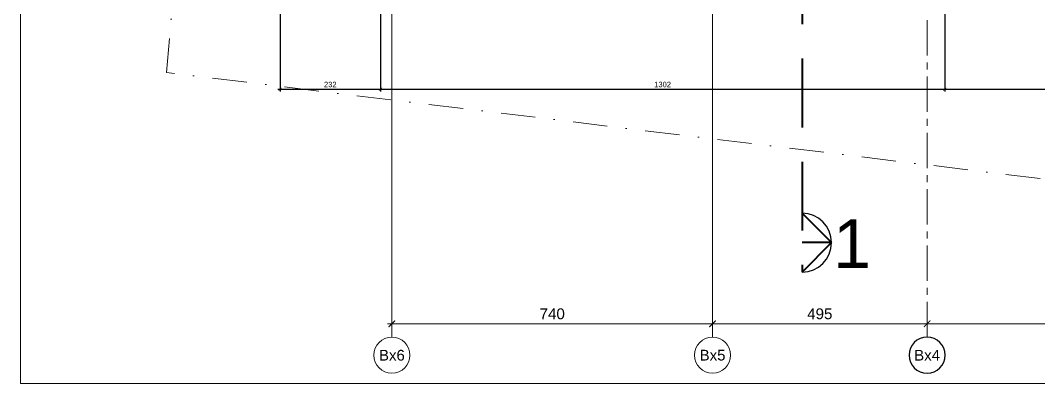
# Model space of a CAD drawing. Header units: centimetres. Extents: x 86156 to 91557, y -55119 to -48172.
# Drawn here: x 86156 to 88506, y -55119 to -54281 of the extents above; entities that cross this region are included whole.
import ezdxf
from ezdxf.enums import TextEntityAlignment as Align

# ---------------------------------------------------------------- set-up
doc = ezdxf.new("R2010")
doc.units = ezdxf.units.CM
doc.header["$LTSCALE"] = 50
doc.header["$MEASUREMENT"] = 0
for name, pattern in [('23486-A01$0${ Chain Double-Dash }', [0]), ('AXES', [2, 1.25, -0.25, 0.25, -0.25]), ('CACHE', [0.375, 0.25, -0.125]), ('DASHED2', [9.525, 6.35, -3.175]), ('Dot & Dashed', [335.138881, 158.75, -88.194444, 0, -88.194437])]:
    doc.linetypes.add(name, pattern=pattern)
doc.layers.get('0').update_dxf_attribs({"color": 8})
doc.layers.add('AXES', color=10, linetype='AXES')
doc.layers.add('COTE 50ème', color=1, linetype='Continuous')
doc.layers.add('BETON CACHE', color=4, linetype='CACHE', lineweight=5)
doc.layers.add('MACONNERIE COUPE', color=7, linetype='Continuous', lineweight=30)
doc.layers.add('FMULT', color=150, linetype='Continuous', plot=False)
doc.layers.add('HORS GEL', color=7, linetype='CACHE', lineweight=15, true_color=0x00661a)
doc.layers.add('HORS GEL COTE', color=7, linetype='Continuous', lineweight=13, true_color=0x00661a)
doc.styles.add('3.ABEA 1-50', font='arial.ttf', dxfattribs={"height": 12.5})
doc.styles.add('FN_TEXT_1.50', font='arial.ttf', dxfattribs={"height": 10})
doc.styles.add('RS_TEXT_1.50', font='arial.ttf', dxfattribs={"height": 12.5})
doc.styles.add('RS_TXT_100', font='arial.ttf', dxfattribs={"height": 25})
doc.styles.add('RS_TXT_50', font='arial.ttf', dxfattribs={"height": 12.5})
doc.dimstyles.new('RS_100CM_LINEAIRE', dxfattribs={"dimscale": 10, "dimtxt": 25, "dimasz": 1.5, "dimexe": 1, "dimexo": 2.5, "dimgap": 1, "dimtad": 1, "dimdec": 1, "dimrnd": 0.5, "dimdsep": 46, "dimtxsty": 'RS_TXT_100', "dimblk1": 'ARCHTICK', "dimblk2": 'ARCHTICK', "dimsah": 1, "dimcen": 2.5, "dimdle": 1, "dimclrt": 4, "dimadec": 0, "dimazin": 2, "dimtfac": 1, "dimtdec": 1, "dimtix": 1, "dimtmove": 2, "dimatfit": 3, "dimfxl": 1, "dimtolj": 1, "dimtzin": 0, "dimarcsym": 0})
doc.dimstyles.new('RS_50CM_LINEAIRE', dxfattribs={"dimscale": 5, "dimtxt": 12.5, "dimasz": 1.5, "dimexe": 1, "dimexo": 2.5, "dimgap": 1, "dimtad": 1, "dimdec": 1, "dimrnd": 0.5, "dimdsep": 46, "dimtxsty": 'RS_TXT_50', "dimblk1": 'ARCHTICK', "dimblk2": 'ARCHTICK', "dimsah": 1, "dimcen": 2.5, "dimdle": 1, "dimclrt": 4, "dimadec": 0, "dimazin": 2, "dimtfac": 1, "dimtdec": 1, "dimtix": 1, "dimtmove": 2, "dimatfit": 3, "dimfxl": 1, "dimtolj": 1, "dimtzin": 0, "dimarcsym": 0})

# ---------------------------------------------------------------- blocks, each defined once
blk = doc.blocks.new('AXES_FN')
at = {"color": 0, "linetype": 'Continuous'}
blk.add_circle((0, 15), 22.2, dxfattribs=at)
at = {"color": 0, "style": 'FN_TEXT_1.50'}
blk.add_attdef('AXES', text='', height=12.5, dxfattribs=at).set_placement((-48.9, 20.6), align=Align.MIDDLE_CENTER)
blk = doc.blocks.new('_ArchTick')
at = {"color": 0, "linetype": 'ByBlock', "const_width": 0.15}
blk.add_lwpolyline([(-0.5, -0.5), (0.5, 0.5)], dxfattribs=at)
blk = doc.blocks.new('*D211')
at = {"layer": 'AXES', "color": 0, "linetype": 'Continuous', "lineweight": -2, "ltscale": 0.5, "transparency": 16777216}
for p, q in [((72133.4, -46019.7), (72133.4, -46003.7)), ((72903.4, -46019.7), (72903.4, -46003.7)), ((72123.4, -46013.7), (72913.4, -46013.7))]:
    blk.add_line(p, q, dxfattribs=at)
at = {"layer": 'Defpoints', "color": 0, "linetype": 'Continuous', "ltscale": 0.5, "transparency": 16777216}
for p in [(72903.4, -46013.7), (72133.4, -46044.7), (72903.4, -46044.7)]:
    blk.add_point(p, dxfattribs=at)
at = {"layer": 'AXES', "color": 0, "linetype": 'Continuous', "lineweight": -2, "ltscale": 0.5, "transparency": 16777216, "xscale": 15, "yscale": 15, "zscale": 15, "rotation": 180}
blk.add_blockref('_ArchTick', (72133.4, -46013.7), dxfattribs=at)
at = {"layer": 'AXES', "color": 0, "linetype": 'Continuous', "lineweight": -2, "ltscale": 0.5, "transparency": 16777216, "xscale": 15, "yscale": 15, "zscale": 15}
blk.add_blockref('_ArchTick', (72903.4, -46013.7), dxfattribs=at)
at = {"layer": 'AXES', "color": 4, "linetype": 'Continuous', "lineweight": 5, "ltscale": 0.5, "transparency": 16777216, "insert": (72518.4, -45990.9), "char_height": 25, "attachment_point": 5, "style": 'RS_TXT_100'}
blk.add_mtext('\\A1;770', dxfattribs=at)
blk = doc.blocks.new('*D217')
at = {"layer": 'Defpoints', "color": 0, "linetype": 'ByBlock', "transparency": 16777216}
for p in [(71638.4, -46013.7), (71638.4, -46044.7), (72133.4, -46044.7)]:
    blk.add_point(p, dxfattribs=at)
at = {"layer": 'HORS GEL', "color": 0, "linetype": 'ByBlock', "lineweight": -2, "transparency": 16777216}
for p, q in [((71638.4, -46019.7), (71638.4, -46003.7)), ((72133.4, -46019.7), (72133.4, -46003.7)), ((72143.4, -46013.7), (71628.4, -46013.7))]:
    blk.add_line(p, q, dxfattribs=at)
at = {"layer": 'HORS GEL', "color": 0, "linetype": 'ByBlock', "lineweight": -2, "transparency": 16777216, "xscale": 15, "yscale": 15, "zscale": 15, "rotation": 180}
blk.add_blockref('_ArchTick', (71638.4, -46013.7), dxfattribs=at)
at = {"layer": 'HORS GEL', "color": 0, "linetype": 'ByBlock', "lineweight": -2, "transparency": 16777216, "xscale": 15, "yscale": 15, "zscale": 15}
blk.add_blockref('_ArchTick', (72133.4, -46013.7), dxfattribs=at)
at = {"layer": 'HORS GEL', "color": 4, "linetype": 'ByBlock', "transparency": 16777216, "insert": (71885.9, -45990.9), "char_height": 25, "attachment_point": 5, "style": 'RS_TXT_100'}
blk.add_mtext('\\A1;495', dxfattribs=at)
blk = doc.blocks.new('*D218')
at = {"layer": 'Defpoints', "color": 0, "linetype": 'ByBlock', "transparency": 16777216}
for p in [(70898.4, -46013.7), (70898.4, -46044.7), (71638.4, -46044.7)]:
    blk.add_point(p, dxfattribs=at)
at = {"layer": 'HORS GEL', "color": 0, "linetype": 'ByBlock', "lineweight": -2, "transparency": 16777216}
for p, q in [((70898.4, -46019.7), (70898.4, -46003.7)), ((71638.4, -46019.7), (71638.4, -46003.7)), ((71648.4, -46013.7), (70888.4, -46013.7))]:
    blk.add_line(p, q, dxfattribs=at)
at = {"layer": 'HORS GEL', "color": 0, "linetype": 'ByBlock', "lineweight": -2, "transparency": 16777216, "xscale": 15, "yscale": 15, "zscale": 15, "rotation": 180}
blk.add_blockref('_ArchTick', (70898.4, -46013.7), dxfattribs=at)
at = {"layer": 'HORS GEL', "color": 0, "linetype": 'ByBlock', "lineweight": -2, "transparency": 16777216, "xscale": 15, "yscale": 15, "zscale": 15}
blk.add_blockref('_ArchTick', (71638.4, -46013.7), dxfattribs=at)
at = {"layer": 'HORS GEL', "color": 4, "linetype": 'ByBlock', "transparency": 16777216, "insert": (71268.4, -45990.9), "char_height": 25, "attachment_point": 5, "style": 'RS_TXT_100'}
blk.add_mtext('\\A1;740', dxfattribs=at)
blk = doc.blocks.new('*D1779')
at = {"layer": 'COTE 50ème', "color": 0, "lineweight": -2, "ltscale": 0.5, "transparency": 16777216}
for p, q in [((88289.4, -54264.3), (88289.4, -54445.7)), ((89513.8, -54404.9), (89513.8, -54445.7)), ((89518.8, -54440.7), (88284.4, -54440.7))]:
    blk.add_line(p, q, dxfattribs=at)
at = {"layer": 'Defpoints', "color": 0, "ltscale": 0.5, "transparency": 16777216}
for p in [(88289.4, -54251.8), (89513.8, -54392.4), (88289.4, -54440.7)]:
    blk.add_point(p, dxfattribs=at)
at = {"layer": 'COTE 50ème', "color": 0, "lineweight": -2, "ltscale": 0.5, "transparency": 16777216, "xscale": 7.5, "yscale": 7.5, "zscale": 7.5, "rotation": 180}
blk.add_blockref('_ArchTick', (88289.4, -54440.7), dxfattribs=at)
at = {"layer": 'COTE 50ème', "color": 0, "lineweight": -2, "ltscale": 0.5, "transparency": 16777216, "xscale": 7.5, "yscale": 7.5, "zscale": 7.5}
blk.add_blockref('_ArchTick', (89513.8, -54440.7), dxfattribs=at)
at = {"layer": 'COTE 50ème', "color": 4, "ltscale": 0.5, "transparency": 16777216, "insert": (88901.6, -54429.4), "char_height": 12.5, "attachment_point": 5, "style": 'RS_TXT_50'}
blk.add_mtext('\\A1;1224.5', dxfattribs=at)
blk = doc.blocks.new('*D1780')
at = {"layer": 'COTE 50ème', "color": 0, "lineweight": -2, "ltscale": 0.5, "transparency": 16777216}
for p, q in [((86987.5, -54132.8), (86987.5, -54445.7)), ((88289.4, -54264.3), (88289.4, -54445.7)), ((88294.4, -54440.7), (86982.5, -54440.7))]:
    blk.add_line(p, q, dxfattribs=at)
at = {"layer": 'Defpoints', "color": 0, "ltscale": 0.5, "transparency": 16777216}
for p in [(86987.5, -54120.3), (88289.4, -54251.8), (86987.5, -54440.7)]:
    blk.add_point(p, dxfattribs=at)
at = {"layer": 'COTE 50ème', "color": 0, "lineweight": -2, "ltscale": 0.5, "transparency": 16777216, "xscale": 7.5, "yscale": 7.5, "zscale": 7.5, "rotation": 180}
blk.add_blockref('_ArchTick', (86987.5, -54440.7), dxfattribs=at)
at = {"layer": 'COTE 50ème', "color": 0, "lineweight": -2, "ltscale": 0.5, "transparency": 16777216, "xscale": 7.5, "yscale": 7.5, "zscale": 7.5}
blk.add_blockref('_ArchTick', (88289.4, -54440.7), dxfattribs=at)
at = {"layer": 'COTE 50ème', "color": 4, "ltscale": 0.5, "transparency": 16777216, "insert": (87638.4, -54429.4), "char_height": 12.5, "attachment_point": 5, "style": 'RS_TXT_50'}
blk.add_mtext('\\A1;1302', dxfattribs=at)
blk = doc.blocks.new('*D1781')
at = {"layer": 'COTE 50ème', "color": 0, "lineweight": -2, "ltscale": 0.5, "transparency": 16777216}
for p, q in [((86755.6, -53909.1), (86755.6, -54445.7)), ((86987.5, -54132.8), (86987.5, -54445.7)), ((86992.5, -54440.7), (86750.6, -54440.7))]:
    blk.add_line(p, q, dxfattribs=at)
at = {"layer": 'Defpoints', "color": 0, "ltscale": 0.5, "transparency": 16777216}
for p in [(86755.6, -53896.6), (86987.5, -54120.3), (86755.6, -54440.7)]:
    blk.add_point(p, dxfattribs=at)
at = {"layer": 'COTE 50ème', "color": 0, "lineweight": -2, "ltscale": 0.5, "transparency": 16777216, "xscale": 7.5, "yscale": 7.5, "zscale": 7.5, "rotation": 180}
blk.add_blockref('_ArchTick', (86755.6, -54440.7), dxfattribs=at)
at = {"layer": 'COTE 50ème', "color": 0, "lineweight": -2, "ltscale": 0.5, "transparency": 16777216, "xscale": 7.5, "yscale": 7.5, "zscale": 7.5}
blk.add_blockref('_ArchTick', (86987.5, -54440.7), dxfattribs=at)
at = {"layer": 'COTE 50ème', "color": 4, "ltscale": 0.5, "transparency": 16777216, "insert": (86871.6, -54429.4), "char_height": 12.5, "attachment_point": 5, "style": 'RS_TXT_50'}
blk.add_mtext('\\A1;232', dxfattribs=at)
blk = doc.blocks.new('A$Ccef6f35f')
at = {"layer": 'AXES', "lineweight": 5, "ltscale": 1.3}
blk.add_line((-30, -4150), (-30, -1058.41), dxfattribs=at)
at = {"layer": 'HORS GEL', "linetype": '23486-A01$0${ Chain Double-Dash }', "ltscale": 1.2}
for p, q in [((-1265, -1195), (-1265, -4150)), ((-525, -1195), (-525, -4150))]:
    blk.add_line(p, q, dxfattribs=at)
at = {"layer": 'AXES', "linetype": 'ByBlock'}
ref = blk.add_blockref('AXES_FN', (-30, -4163.46), dxfattribs=dict(at, xscale=-1.875, yscale=1.875, zscale=1.875, rotation=180))
ref.add_attrib('AXES', 'Bx4', dxfattribs={"layer": '0', "color": 0, "height": 24.75, "style": 'RS_TEXT_1.50'}).set_placement((-30, -4191.58), align=Align.MIDDLE)
at = {"layer": 'HORS GEL'}
ref = blk.add_blockref('AXES_FN', (-1265, -4163.46), dxfattribs=dict(at, xscale=-1.875, yscale=1.875, zscale=1.875, rotation=180))
ref.add_attrib('AXES', 'Bx6', dxfattribs={"layer": '0', "color": 0, "height": 24.75, "style": 'RS_TEXT_1.50'}).set_placement((-1265, -4191.58), align=Align.MIDDLE)
ref = blk.add_blockref('AXES_FN', (-525, -4163.46), dxfattribs=dict(at, xscale=-1.875, yscale=1.875, zscale=1.875, rotation=180))
ref.add_attrib('AXES', 'Bx5', dxfattribs={"layer": '0', "color": 0, "height": 24.75, "style": 'RS_TEXT_1.50'}).set_placement((-525, -4191.58), align=Align.MIDDLE)
at = {"layer": 'AXES', "linetype": 'Continuous', "lineweight": 5, "ltscale": 0.5}
dim = blk.add_linear_dim(base=(740, -4118.93), p1=(-30, -4150), p2=(740, -4150), dimstyle='RS_100CM_LINEAIRE', dxfattribs=at)
dim.commit()
dim.dimension.update_dxf_attribs({"geometry": '*D211', "text_midpoint": (355, -4096.17), "insert": (-72163.45, 41894.73)})
at = {"layer": 'HORS GEL', "linetype": 'ByBlock'}
for base, p1, p2, picture, middle in [((-1265, -4118.93), (-525, -4150), (-1265, -4150), '*D218', (-895, -4096.17)), ((-525, -4118.93), (-30, -4150), (-525, -4150), '*D217', (-277.5, -4096.17))]:
    dim = blk.add_linear_dim(base=base, p1=p1, p2=p2, dimstyle='RS_100CM_LINEAIRE', dxfattribs=at)
    dim.commit()
    dim.dimension.update_dxf_attribs({"geometry": picture, "text_midpoint": middle, "insert": (-72163.45, 41894.73)})

msp = doc.modelspace()

# ---------------------------------------------------------------- linework, layer by layer
at = {"layer": 'BETON CACHE', "color": 232, "linetype": 'Dot & Dashed', "ltscale": 0.01}
msp.add_lwpolyline([(91154.38, -54847.46), (89841.14, -54807.71), (86493.89, -54401.92), (86894.99, -49521.26), (90544.27, -49407.74), (91133.67, -49414.31)], close=True, dxfattribs=at)
at = {"layer": 'COTE 50ème', "ltscale": 0.5}
msp.add_arc((87960.23, -54794.23), 68.19, 270, 90, dxfattribs=at)
at = {"layer": 'FMULT', "lineweight": 5, "ltscale": 0.5}
msp.add_lwpolyline([(86156.33, -55119.47), (91452.09, -55119.47), (91452.09, -48775.25), (86156.33, -48775.25)], close=True, dxfattribs=at)
at = {"layer": 'HORS GEL COTE', "linetype": 'DASHED2', "lineweight": 40, "ltscale": 0.5}
msp.add_line((87960.23, -49130.72), (87960.23, -54862.42), dxfattribs=at)
at = {"layer": 'HORS GEL COTE', "lineweight": 40, "ltscale": 0.5}
for q in [(87960.23, -54726.04), (87960.23, -54794.23), (87960.23, -54862.42)]:
    msp.add_line((88028.42, -54794.23), q, dxfattribs=at)

# ---------------------------------------------------------------- block references
at = {"layer": 'MACONNERIE COUPE', "lineweight": 5, "ltscale": 0.5}
msp.add_blockref('A$Ccef6f35f', (88278.76, -50862.36), dxfattribs=at)

# ---------------------------------------------------------------- texts
at = {"layer": 'COTE 50ème', "insert": (88031.85, -54740.38), "char_height": 112.5, "width": 212.0771, "attachment_point": 1, "style": '3.ABEA 1-50'}
msp.add_mtext('1', dxfattribs=at)

# ---------------------------------------------------------------- dimensions: what is measured, and where the dimension line sits
at = {"layer": 'COTE 50ème', "ltscale": 0.5}
for base, p1, p2, picture, middle in [((86755.64, -54440.75), (86987.47, -54120.32), (86755.64, -53896.61), '*D1781', (86871.56, -54429.36)), ((86987.47, -54440.75), (88289.35, -54251.76), (86987.47, -54120.32), '*D1780', (87638.41, -54429.36)), ((88289.35, -54440.75), (89513.75, -54392.37), (88289.35, -54251.76), '*D1779', (88901.55, -54429.37))]:
    dim = msp.add_linear_dim(base=base, p1=p1, p2=p2, dimstyle='RS_50CM_LINEAIRE', dxfattribs=at)
    dim.commit()
    dim.dimension.update_dxf_attribs({"geometry": picture, "text_midpoint": middle})

doc.saveas('drawing.dxf')
